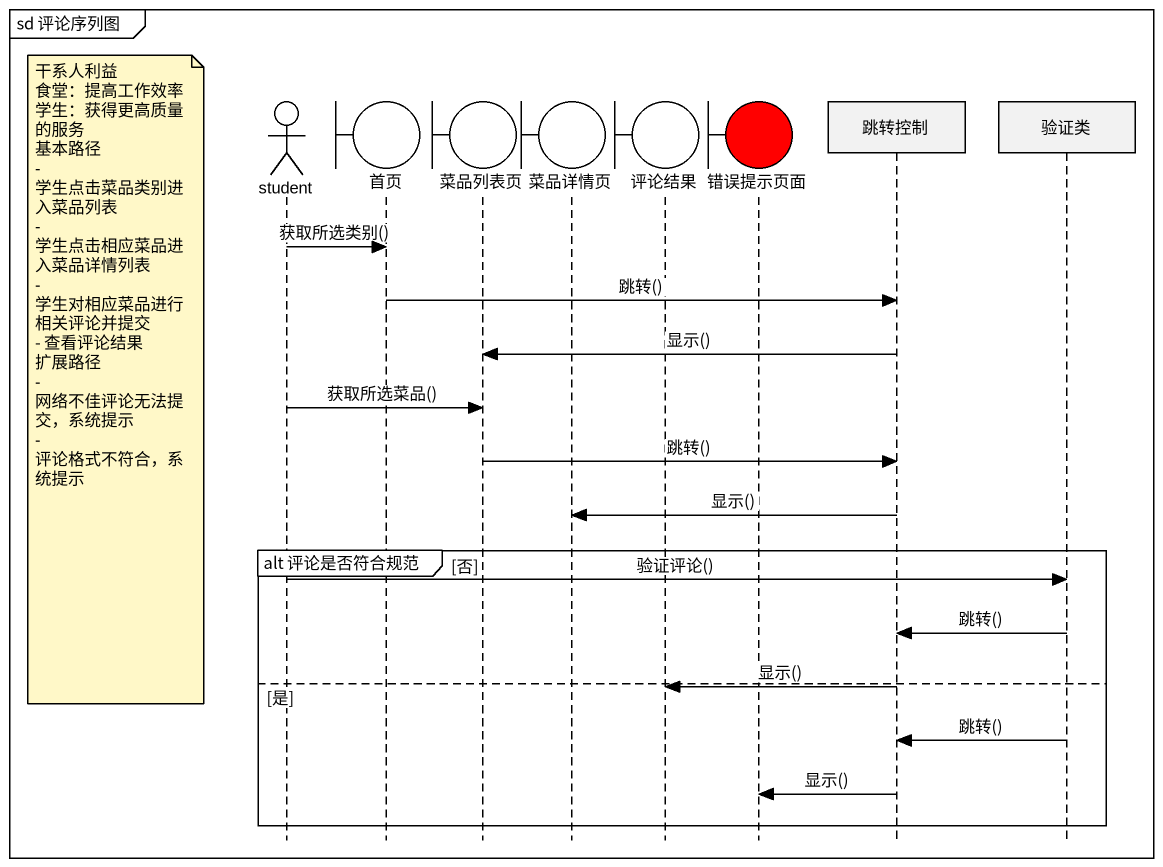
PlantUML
@startuml
mainframe sd 评论序列图
hide footbox
actor student
boundary 首页
boundary 菜品列表页
boundary 菜品详情页
boundary 评论结果
boundary 错误提示页面 #FF0000
participant 跳转控制
participant 验证类

student -> 首页 : 获取所选类别()
首页 -> 跳转控制 : 跳转()
跳转控制 -> 菜品列表页 : 显示()
note left of student
  干系人利益
  食堂：提高工作效率
  学生：获得更高质量的服务
  基本路径
  - 学生点击菜品类别进入菜品列表
  - 学生点击相应菜品进入菜品详情列表
  - 学生对相应菜品进行相关评论并提交
  - 查看评论结果
  扩展路径
  - 网络不佳评论无法提交，系统提示
  - 评论格式不符合，系统提示
end note
student -> 菜品列表页 : 获取所选菜品()
菜品列表页 -> 跳转控制 : 跳转()
跳转控制 -> 菜品详情页 : 显示()
group alt 评论是否符合规范 [否]
  student -> 验证类 : 验证评论()
  验证类 -> 跳转控制 : 跳转()
else 是
  跳转控制 -> 评论结果 : 显示()
  验证类 -> 跳转控制 : 跳转()
  跳转控制 -> 错误提示页面 : 显示()
end
@enduml
